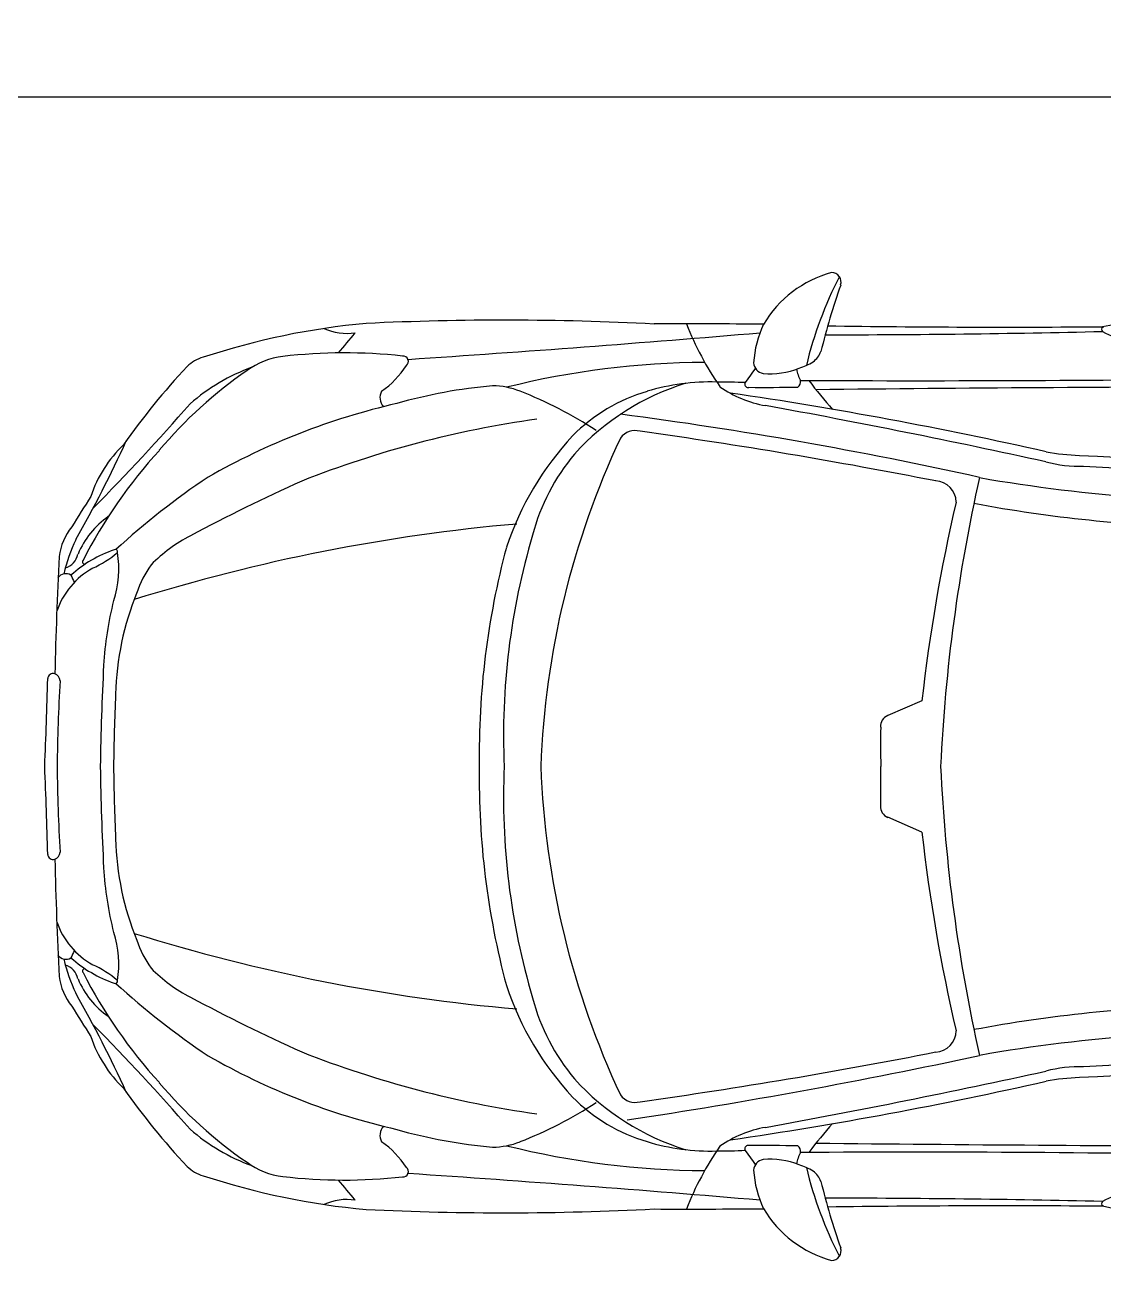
# Model space of a CAD drawing. Header units: inches. Extents: x 474 to 5633, y -332 to 1348.
# Drawn here: x 546.4 to 633.3, y 722.5 to 823.7 of the extents above; entities that cross this region are included whole.
import ezdxf

# ---------------------------------------------------------------- set-up
doc = ezdxf.new("R2010")
doc.units = ezdxf.units.IN
doc.header["$LTSCALE"] = 20
doc.header["$MEASUREMENT"] = 0
doc.layers.add('Cars', color=160, linetype='Continuous')

# ---------------------------------------------------------------- blocks, each defined once
blk = doc.blocks.new('Car_left')
at = {"color": 5}
for p, q in [((70.7, 5.3), (67.95, 4.1)), ((70.7, -5.3), (67.95, -4.1))]:
    blk.add_line(p, q, dxfattribs=at)
for centre, radius, start, end in [((65.78, 31.04), 9.1, 105.1375, 149.5524), ((93.53, 24.5), 33.09, 153.0129, 166.3047), ((63.42, 39.07), 0.762, 341.3955, 91.2243), ((116.91, 20.2), 55.95, 160.5571, 166.2918), ((31.17, -22.73), 58.69, 95.1475, 108.2832), ((37.02, -196.92), 232.91, 87.0251, 92.7356), ((51.89, -601.38), 637.07, 89.45582, 90.25011), ((75.01, 44.87), 25.04, 201.5058, 214.664), ((65.37, 32.08), 8.25, 154.2977, 176.705), ((77.14, 1008), 972.57, 269.17131, 270.48466), ((89.67, 17.38), 18.59, 75.027, 103.707), ((24.35, 39.41), 4.49, 245.4838, 278.5556), ((-28.95, 78.62), 69.41, 319.2904, 321.0297), ((-72.6, 1567.05), 1537.6, 273.79889, 274.85922), ((62.12, 1027.34), 992.53, 270.04461, 271.33586), ((85.41, 35.26), 0.234, 128.0347, 231.4439), ((86.98, 37.8), 3.22, 237.7615, 275.7868), ((60.97, 34.01), 1.67, 304.7821, 341.0084), ((13.6, 30.08), 3.04, 106.1096, 134.4589), ((19.84, 27.21), 5.89, 96.3928, 126.9147), ((24.15, -9.82), 43.17, 83.7766, 96.6068), ((28.87, 32.66), 0.434, 309.6999, 95.6357), ((53.51, -34.39), 66.98, 90.2825, 104.0813), ((58.05, 32.6), 0.916, 182.6152, 260.6397), ((59.47, 36.55), 4.62, 286.6943, 302.0817), ((54.2, -7.74), 58.53, 136.9012, 144.8623), ((36.05, 3.06), 34.97, 124.3846, 140.0859), ((22.13, 17.29), 15.86, 110.053, 131.0965), ((22.76, 36.53), 7.65, 304.9781, 326.6735), ((16.78, 60.83), 49.67, 322.9405, 324.6406), ((58.47, 37.84), 6.17, 264.7116, 292.1047), ((64.88, 33.08), 4.43, 193.6511, 206.161), ((40.01, -12.24), 43.12, 95.2135, 105.666), ((36.02, 24.57), 6.13, 68.0898, 89.3295), ((57.53, 11.77), 20.01, 107.0239, 137.8516), ((53.69, 13.13), 17.88, 88.4994, 106.7327), ((54.4, -11.86), 42.86, 87.2489, 90.3302), ((59.76, 38.36), 9.41, 235.3565, 259.7337), ((56.69, 30.84), 0.28, 168.5556, 280.9154), ((58.04, 151.02), 120.45, 269.386, 271.2668), ((60.35, 31.02), 0.558, 308.927, 10.4287), ((69.72, 2295.75), 2264.64, 269.77679, 270.71764), ((89.89, 52.38), 35.4, 216.9144, 221.7941), ((111.1, -4600.16), 4630.8, 90.15979, 90.60558), ((28.06, 29.74), 1.05, 150.3867, 223.8412), ((26.74, 0.31), 32.1, 56.5518, 68.8795), ((52.42, 16.95), 13.85, 106.2741, 135.4769), ((5.56, -307.73), 341.48, 77.2847, 81.6315), ((-138.02, 160.47), 199.1, 315.4666, 318.7653), ((40.78, -24.98), 55.65, 102.8879, 119.7638), ((3.49, -299.76), 330.96, 77.4622, 82.5484), ((-59.54, -615.02), 654.78, 77.63326, 79.65097), ((51.09, -53.86), 82.66, 97.9437, 111.5609), ((60.74, 9.79), 24.82, 137.1504, 161.4803), ((108.36, -2.58), 68.44, 154.8731, 177.8428), ((47.57, 25.66), 1.43, 73.5, 144.8845), ((-11.4, -398.81), 429.96, 78.8417, 82.0619), ((-82.58, 66.71), 97.89, 330.3547, 335.5973), ((39.29, -1.9), 40.67, 137.6574, 152.9189), ((13.71, 18.36), 10.58, 134.1962, 161.1483), ((84.02, 44.14), 19.06, 260.0152, 268.0991), ((55.44, 14.46), 16.66, 139.8951, 165.4129), ((83.38, 34.46), 10.25, 254.8014, 271.9279), ((107.97, 519.51), 495.03, 267.1536, 272.5853), ((49.01, -29.91), 64.19, 123.9549, 132.4036), ((206.7, -6.24), 134.64, 167.3239, 177.3419), ((97.37, 149.85), 128.46, 260.1257, 271.9973), ((107.54, 505.87), 482.25, 267.1684, 273.0368), ((76.45, -101.49), 136.41, 114.1166, 118.3188), ((71.74, 21.32), 1.71, 359.8585, 87.987), ((151.81, -72.74), 175.69, 147.4543, 148.401), ((212.72, -10.84), 142.94, 166.9982, 173.5145), ((96.42, 137.26), 118.02, 259.487, 268.5985), ((6.06, 16.25), 4.96, 141.7582, 172.0354), ((8.82, 14.67), 6.61, 124.0758, 158.1982), ((50.92, -126.67), 146.79, 95.0353, 107.3288), ((13.03, 13.05), 11.76, 153.5515, 167.8828), ((17.17, 7.89), 12.01, 116.9128, 135.7696), ((93.49, 2.53), 56.52, 163.4212, 182.563), ((9, 7.66), 10.39, 109.1789, 131.5531), ((0.27, 23.79), 8.59, 294.6387, 310.5596), ((-2.45, 15.98), 8.41, 341.9858, 8.7911), ((5.68, 17.31), 0.186, 347.2263, 118.0969), ((99.76, 0.95), 64.75, 165.0341, 180.8411), ((394.44, -2.04), 393.75, 177.2369, 178.614), ((1.23, 17.42), 1.47, 286.3441, 348.3424), ((3.22, 16.5), 0.185, 139.7223, 281.8199), ((16.17, 10.95), 9.28, 145.0265, 160.738), ((6.89, 10.51), 6.26, 118.9853, 161.2344), ((1.7, 14.74), 0.806, 59.7839, 144.418), ((8.1, 17.76), 6.43, 201.2171, 206.9602), ((34.78, 6.16), 30.12, 166.1326, 176.1877), ((28.84, 5.28), 23.14, 157.8181, 178.6383), ((253.46, -4.23), 249.03, 177.1463, 179.0257), ((0.66, 7.08), 0.422, 70.4902, 179.2009), ((0.58, 6.87), 0.644, 4.1465, 70.0227), ((-749.28, 29.09), 749.84, 357.7767, 358.31858), ((130.96, -0.93), 129.97, 176.5375, 179.5906), ((150.61, -1.08), 145.07, 177.2697, 179.5722), ((68.25, 3.27), 0.884, 109.8696, 185.7756), ((134.86, 1.88), 67.5, 178.8997, 181.5963), ((-749.28, -29.09), 749.84, 1.68142, 2.2233), ((130.96, 0.93), 129.97, 180.4094, 183.4625), ((253.46, 4.23), 249.03, 180.9743, 182.8537), ((150.61, 1.08), 145.07, 180.4278, 182.7303), ((99.76, -0.95), 64.75, 179.1589, 194.9659), ((93.49, -2.53), 56.52, 177.437, 196.5788), ((108.36, 2.58), 68.44, 182.1572, 205.1269), ((-179.5, -0.52), 246.89, 359.3834, 0.1206), ((206.7, 6.24), 134.64, 182.6581, 192.6761), ((68.25, -3.27), 0.884, 174.2244, 250.1304), ((28.84, -5.28), 23.14, 181.3617, 202.1819), ((212.72, 10.84), 142.94, 186.4855, 193.0018), ((0.66, -7.08), 0.422, 180.7991, 289.5098), ((0.58, -6.87), 0.644, 289.9773, 355.8535), ((394.44, 2.04), 393.75, 181.386, 182.7631), ((34.78, -6.16), 30.12, 183.8123, 193.8674), ((6.89, -10.51), 6.26, 198.7656, 241.0147), ((-2.45, -15.98), 8.41, 351.2089, 18.0142), ((50.92, 126.67), 146.79, 252.6712, 264.9647), ((16.17, -10.95), 9.28, 199.262, 214.9735), ((8.1, -17.76), 6.43, 153.0398, 158.7829), ((1.7, -14.74), 0.806, 215.582, 300.2161), ((13.03, -13.05), 11.76, 192.1172, 206.4485), ((1.23, -17.42), 1.47, 11.6576, 73.6559), ((9, -7.66), 10.39, 228.4469, 250.8211), ((0.27, -23.79), 8.59, 49.4404, 65.3613), ((6.06, -16.25), 4.96, 187.9646, 218.2418), ((8.82, -14.67), 6.61, 201.8018, 235.9242), ((3.22, -16.5), 0.185, 78.1801, 220.2777), ((39.29, 1.9), 40.67, 207.0811, 222.3426), ((17.17, -7.89), 12.01, 224.2304, 243.0872), ((5.68, -17.31), 0.186, 241.9031, 12.7737), ((49.01, 29.91), 64.19, 227.5964, 236.0451), ((60.74, -9.79), 24.82, 198.5197, 222.8496), ((-82.58, -66.71), 97.89, 24.4027, 29.6453), ((76.45, 101.49), 136.41, 241.6812, 245.8834), ((55.44, -14.46), 16.66, 194.5871, 220.1049), ((151.81, 72.74), 175.69, 211.599, 212.5457), ((96.42, -137.26), 118.02, 91.4015, 100.513), ((-138.02, -160.47), 199.1, 41.2347, 44.5334), ((13.71, -18.36), 10.58, 198.8517, 225.8038), ((71.74, -21.32), 1.71, 272.013, 0.1415), ((97.37, -149.85), 128.46, 88.0027, 99.8743), ((51.09, 53.86), 82.66, 248.4391, 262.0563), ((-11.4, 398.81), 429.96, 277.9381, 281.1583), ((40.78, 24.98), 55.65, 240.2362, 257.1121), ((-19.24, 413.5), 446.92, 278.5152, 282.2178), ((83.38, -34.46), 10.25, 88.0721, 105.1986), ((107.54, -505.87), 482.25, 86.9632, 92.8316), ((57.53, -11.77), 20.01, 222.1484, 252.9761), ((-59.54, 615.02), 654.78, 280.34903, 282.36674), ((84.02, -44.14), 19.06, 91.9009, 99.9848), ((107.97, -519.51), 495.03, 87.4147, 92.8464), ((54.2, 7.74), 58.53, 215.1377, 223.0988), ((36.05, -3.06), 34.97, 219.9141, 235.6154), ((5.56, 307.73), 341.48, 278.3685, 282.7153), ((26.74, -0.31), 32.1, 291.1205, 303.4482), ((52.42, -16.95), 13.85, 224.5231, 253.7259), ((47.57, -25.66), 1.43, 215.1155, 286.5), ((22.13, -17.29), 15.86, 228.9035, 249.947), ((28.06, -29.74), 1.05, 136.1588, 209.6133), ((40.01, 12.24), 43.12, 254.334, 264.7865), ((59.76, -38.36), 9.41, 100.2663, 124.6435), ((89.89, -52.38), 35.4, 138.2059, 143.0856), ((22.76, -36.53), 7.65, 33.3265, 55.0219), ((36.02, -24.57), 6.13, 270.6705, 291.9102), ((53.69, -13.13), 17.88, 253.2673, 271.5006), ((53.51, 34.39), 66.98, 255.9187, 269.7175), ((75.01, -44.87), 25.04, 145.336, 158.4942), ((54.4, 11.86), 42.86, 269.6698, 272.7511), ((56.69, -30.84), 0.28, 79.0846, 191.4444), ((16.78, -60.83), 49.67, 35.3594, 37.0595), ((58.04, -151.02), 120.45, 88.7332, 90.614), ((64.88, -33.08), 4.43, 153.839, 166.3489), ((60.35, -31.02), 0.558, 349.5713, 51.073), ((69.89, -1465.49), 1434.39, 88.87781, 90.35905), ((122.13, 5877.67), 5908.35, 269.418409, 269.766166), ((13.6, -30.08), 3.04, 225.5411, 253.8904), ((19.84, -27.21), 5.89, 233.0853, 263.6072), ((28.87, -32.66), 0.434, 264.3643, 50.3001), ((58.05, -32.6), 0.916, 99.3603, 177.3848), ((58.47, -37.84), 6.17, 67.8953, 95.2884), ((59.47, -36.55), 4.62, 57.9183, 73.3057), ((93.53, -24.5), 33.09, 193.6953, 206.9871), ((31.17, 22.73), 58.69, 251.7168, 264.8525), ((24.15, 9.82), 43.17, 263.3932, 276.2234), ((-28.95, -78.62), 69.41, 38.9703, 40.7096), ((-72.6, -1567.05), 1537.6, 85.14078, 86.20111), ((65.37, -32.08), 8.25, 183.295, 205.7023), ((60.97, -34.01), 1.67, 18.9916, 55.2179), ((116.91, -20.2), 55.95, 193.7082, 199.4429), ((24.35, -39.41), 4.49, 81.4444, 114.5162), ((62.12, -1027.34), 992.53, 88.66414, 89.95539), ((77.14, -1008), 972.57, 89.51534, 90.8275), ((85.41, -35.26), 0.234, 128.5561, 231.9653), ((86.98, -37.8), 3.22, 84.2132, 122.2385), ((89.67, -17.38), 18.59, 256.293, 284.973), ((37.02, 196.92), 232.91, 267.2644, 272.9749), ((51.89, 601.38), 637.07, 269.74989, 270.54418), ((65.78, -31.04), 9.1, 210.4476, 254.8625), ((63.42, -39.07), 0.762, 268.7757, 18.6045)]:
    blk.add_arc(centre, radius, start, end, dxfattribs=at)
blk = doc.blocks.new('car_facing_L')
at = {"layer": 'Cars'}
blk.add_lwpolyline([(240, 0), (240, 108), (0, 108), (0, 0)], close=True, dxfattribs=at)
blk.add_blockref('Car_left', (32.01, 54.03), dxfattribs=at)
blk = doc.blocks.new('car_facing_R')
at = {"layer": 'Cars', "rotation": 180}
blk.add_blockref('car_facing_L', (0, 108), dxfattribs=at)

msp = doc.modelspace()

# ---------------------------------------------------------------- block references
at = {"layer": 'Cars', "xscale": -1}
msp.add_blockref('car_facing_R', (515.954, 817.91), dxfattribs=at)
at = {"layer": 'Cars', "rotation": 180}
msp.add_blockref('car_facing_R', (515.954, 817.91), dxfattribs=at)

doc.saveas('drawing.dxf')
